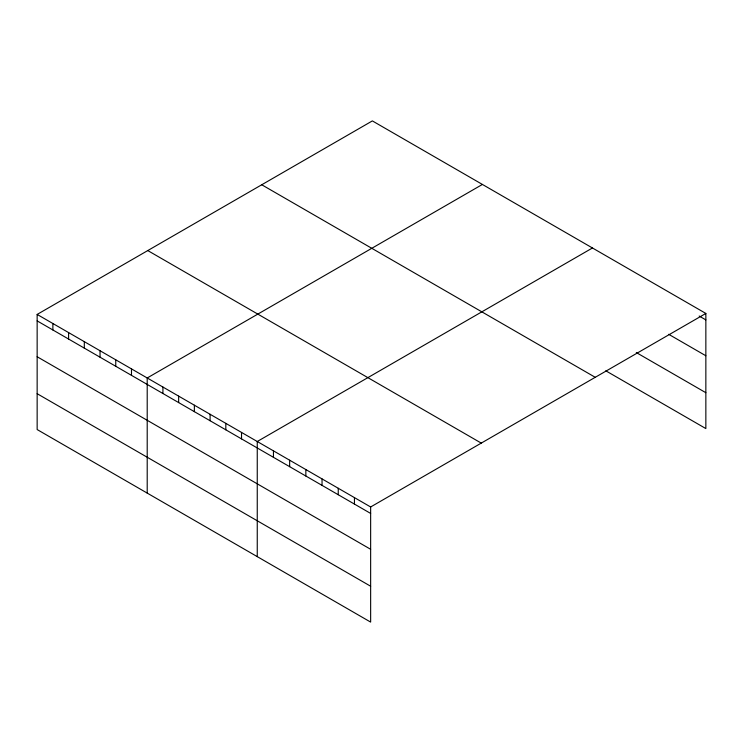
<?xml version="1.0" encoding="UTF-8"?>
<svg xmlns="http://www.w3.org/2000/svg" width="743" height="743" viewBox="0 0 743 743"><rect width="100%" height="100%" fill="white"/><g stroke="black" fill="none" stroke-linecap="round" stroke-linejoin="round"><path stroke-width="1.11" d="M37.15 314.428L370.646 506.967L370.646 622.095L37.15 429.556L37.15 314.428L372.354 120.905L705.85 313.444L705.85 428.572L605.805 370.803M482.411 184.44L147.207 377.973L147.207 493.092M592.459 247.976L257.254 441.509L257.254 556.637M370.646 506.967L705.85 313.444M699.182 316.044L705.85 319.899M668.691 334.304L705.85 355.758M636.296 352.553L705.85 392.703M261.74 184.766L595.236 377.305M147.764 250.567L481.26 443.107M37.15 320.892L370.646 513.432M37.15 356.751L370.646 549.291M37.15 393.697L370.646 586.236M354.448 497.624L354.448 504.079M338.251 488.272L338.251 494.727M322.044 478.919L322.044 485.374M305.847 469.567L305.847 476.022M289.649 460.214L289.649 466.669M273.452 450.862L273.452 457.316M241.531 432.435L241.531 438.89M225.816 423.352L225.816 429.807M210.093 414.278L210.093 420.733M194.369 405.204L194.369 411.659M178.645 396.121L178.645 402.576M162.921 387.047L162.921 393.502M131.483 368.89L131.483 375.354M115.759 359.816L115.759 366.271M100.036 350.742L100.036 357.197M84.312 341.659L84.312 348.123M68.597 332.585L68.597 339.04M52.874 323.511L52.874 329.966"/></g></svg>
